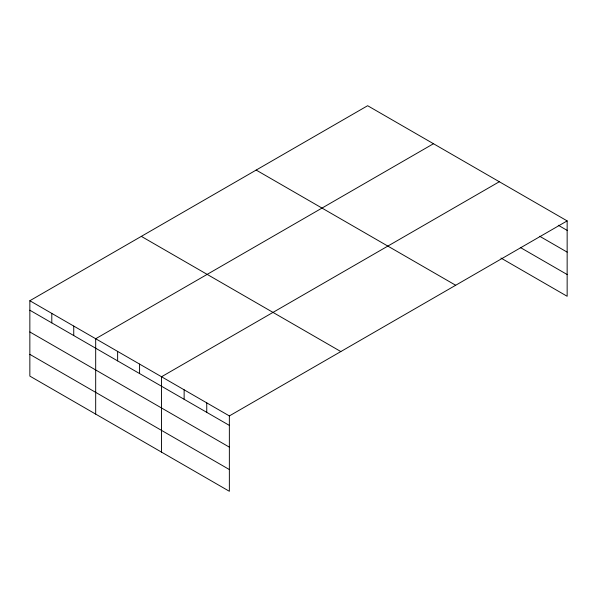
<?xml version="1.0" encoding="UTF-8"?>
<svg xmlns="http://www.w3.org/2000/svg" width="597" height="597" viewBox="0 0 597 597"><rect width="100%" height="100%" fill="white"/><g stroke="black" fill="none" stroke-linecap="round" stroke-linejoin="round"><path stroke-width="0.9" d="M500.935 258.038L567.15 296.269L567.15 220.897L367.64 105.714L29.85 300.731L29.85 376.103L229.36 491.286L229.36 415.922L567.15 220.897M433.482 143.72L95.684 338.745L95.684 414.117M499.316 181.734L161.526 376.759L161.526 452.123M558.27 225.248L567.15 230.375M539.695 236.27L567.15 252.121M520.315 247.479L567.15 274.523M256.173 170.07L455.675 285.254M141.325 236.375L340.827 351.558M29.85 300.731L229.36 415.922M29.85 310.216L229.36 425.4M29.85 331.954L229.36 447.146M29.85 354.357L229.36 469.548M206.749 402.863L206.749 412.348M184.137 389.811L184.137 399.289M139.579 364.088L139.579 373.565M117.631 351.417L117.631 360.894M73.744 326.074L73.744 335.559M51.797 313.403L51.797 322.887"/></g></svg>
